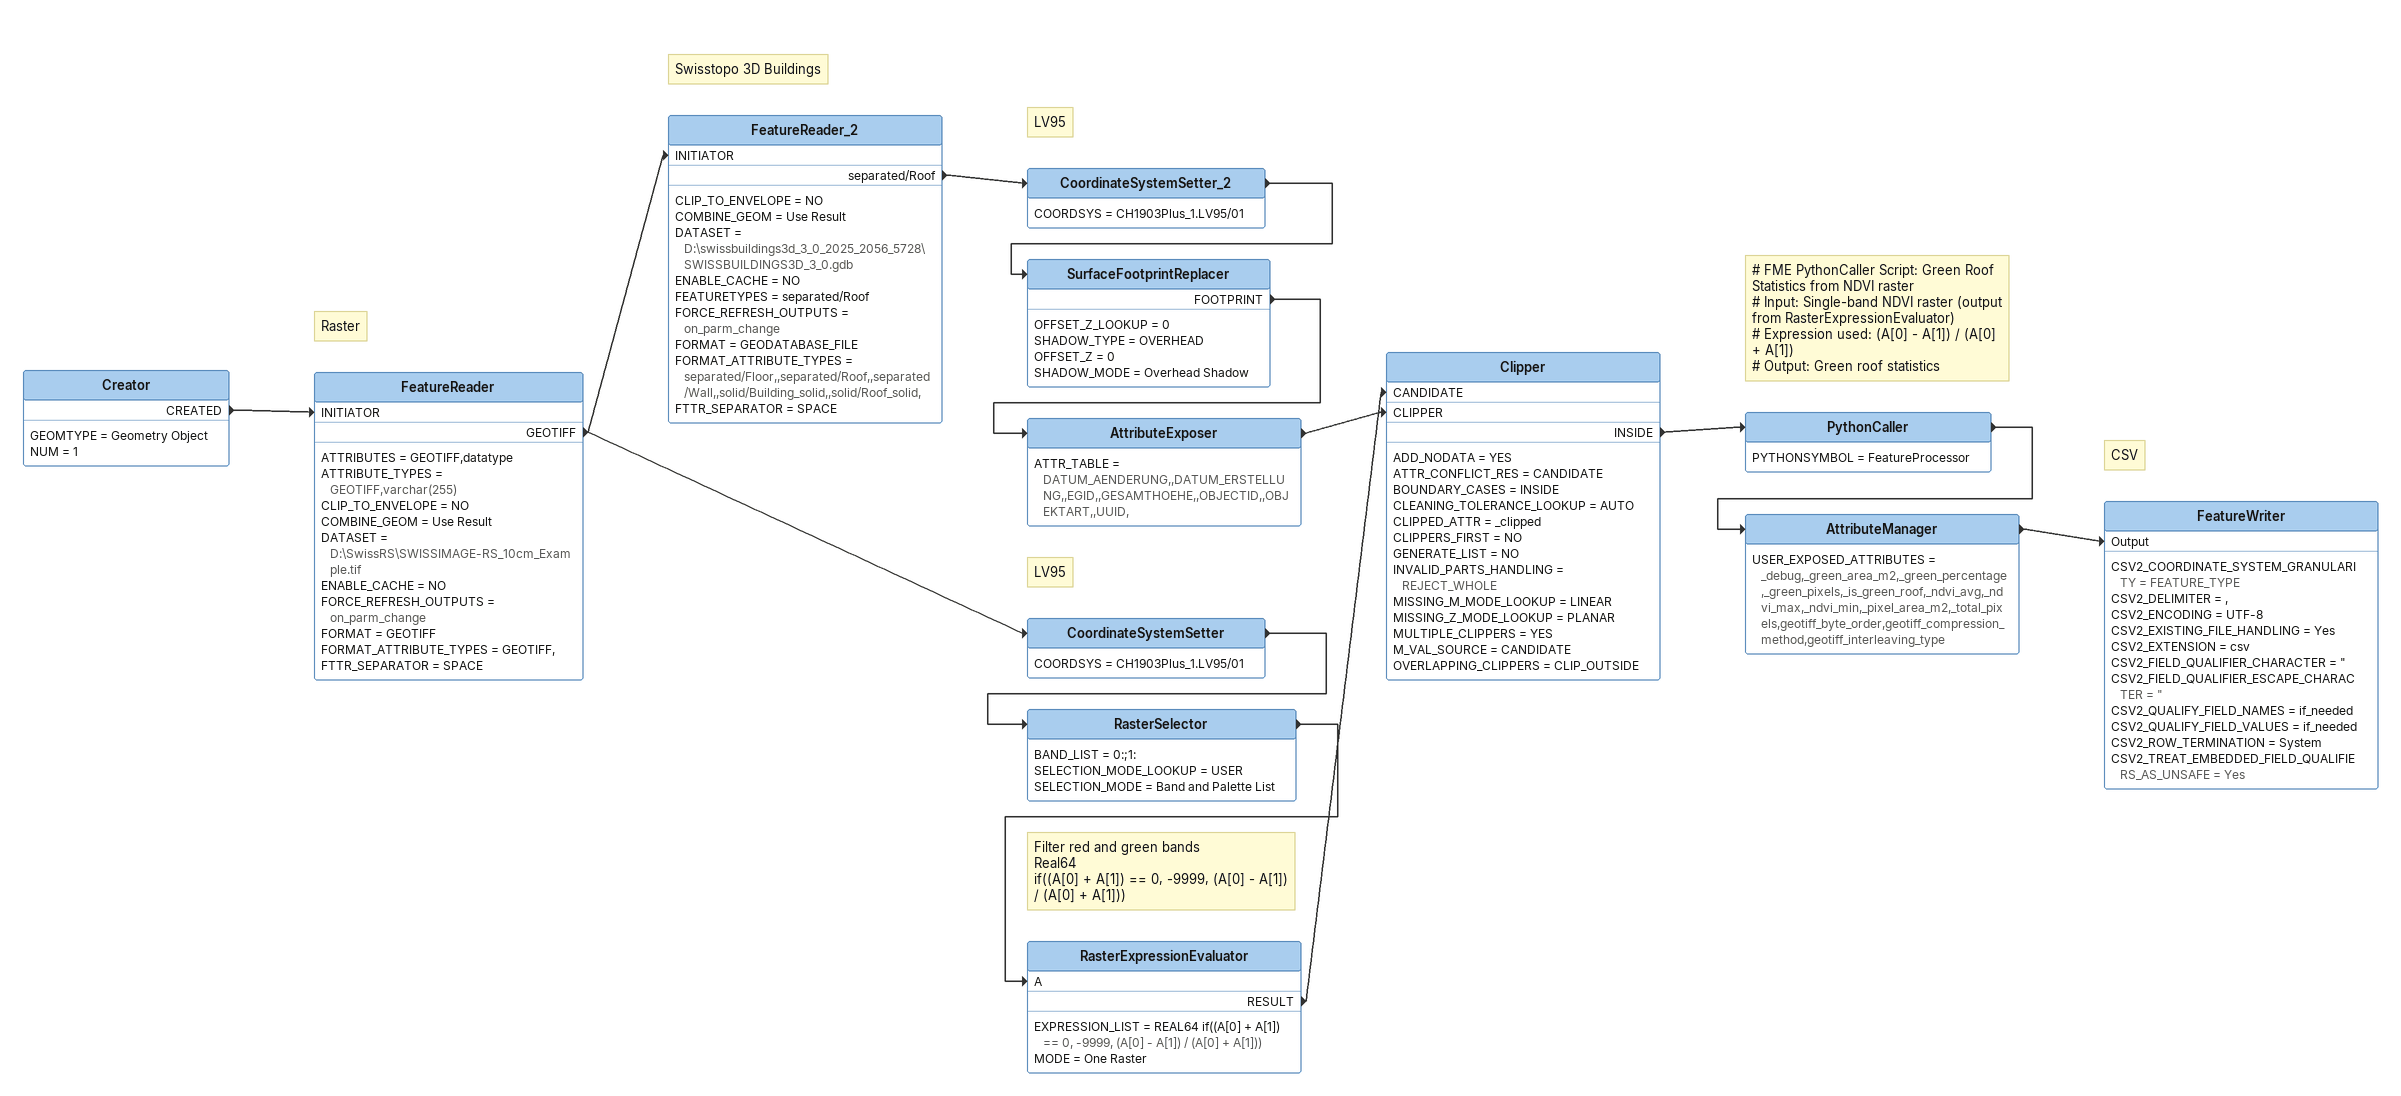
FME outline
Creator
    GEOMTYPE = Geometry Object
    NUM = 1
    CREATED -> FeatureReader [INITIATOR]
Note: Raster
FeatureReader
    ATTRIBUTES = GEOTIFF,datatype
    ATTRIBUTE_TYPES = GEOTIFF,varchar(255)
    CLIP_TO_ENVELOPE = NO
    COMBINE_GEOM = Use Result
    DATASET = D:\SwissRS\SWISSIMAGE-RS_10cm_Example.tif
    ENABLE_CACHE = NO
    FORCE_REFRESH_OUTPUTS = on_parm_change
    FORMAT = GEOTIFF
    FORMAT_ATTRIBUTE_TYPES = GEOTIFF,
    FTTR_SEPARATOR = SPACE
    GEOTIFF -> FeatureReader_2 [INITIATOR]
    GEOTIFF -> CoordinateSystemSetter
Note: Swisstopo 3D Buildings
FeatureReader_2
    CLIP_TO_ENVELOPE = NO
    COMBINE_GEOM = Use Result
    DATASET = D:\swissbuildings3d_3_0_2025_2056_5728\SWISSBUILDINGS3D_3_0.gdb
    ENABLE_CACHE = NO
    FEATURETYPES = separated/Roof
    FORCE_REFRESH_OUTPUTS = on_parm_change
    FORMAT = GEODATABASE_FILE
    FORMAT_ATTRIBUTE_TYPES = separated/Floor,,separated/Roof,,separated/Wall,,solid/Building_solid,,solid/Roof_solid,
    FTTR_SEPARATOR = SPACE
    separated/Roof -> CoordinateSystemSetter_2
Note: LV95
CoordinateSystemSetter_2
    COORDSYS = CH1903Plus_1.LV95/01
    -> SurfaceFootprintReplacer
SurfaceFootprintReplacer
    OFFSET_Z_LOOKUP = 0
    SHADOW_TYPE = OVERHEAD
    OFFSET_Z = 0
    SHADOW_MODE = Overhead Shadow
    FOOTPRINT -> AttributeExposer
AttributeExposer
    ATTR_TABLE = DATUM_AENDERUNG,,DATUM_ERSTELLUNG,,EGID,,GESAMTHOEHE,,OBJECTID,,OBJEKTART,,UUID,
    -> Clipper [CLIPPER]
Note: LV95
CoordinateSystemSetter
    COORDSYS = CH1903Plus_1.LV95/01
    -> RasterSelector
RasterSelector
    BAND_LIST = 0:;1:
    SELECTION_MODE_LOOKUP = USER
    SELECTION_MODE = Band and Palette List
    -> RasterExpressionEvaluator [A]
Note: Filter red and green bands / Real64 / if((A[0] + A[1]) == 0, -9999, (A[0] - A[1]) / (A[0] + A[1]))
RasterExpressionEvaluator
    EXPRESSION_LIST = REAL64 if((A[0] + A[1]) == 0, -9999, (A[0] - A[1]) / (A[0] + A[1]))
    MODE = One Raster
    RESULT -> Clipper [CANDIDATE]
Clipper
    ADD_NODATA = YES
    ATTR_CONFLICT_RES = CANDIDATE
    BOUNDARY_CASES = INSIDE
    CLEANING_TOLERANCE_LOOKUP = AUTO
    CLIPPED_ATTR = _clipped
    CLIPPERS_FIRST = NO
    GENERATE_LIST = NO
    INVALID_PARTS_HANDLING = REJECT_WHOLE
    MISSING_M_MODE_LOOKUP = LINEAR
    MISSING_Z_MODE_LOOKUP = PLANAR
    MULTIPLE_CLIPPERS = YES
    M_VAL_SOURCE = CANDIDATE
    OVERLAPPING_CLIPPERS = CLIP_OUTSIDE
    INSIDE -> PythonCaller
Note: # FME PythonCaller Script: Green Roof Statistics from NDVI raster / # Input: Single-band NDVI raster (output from RasterExpressionEvaluator) / # Expression used: (A[0] - A[1]) / (A[0] + A[1]) / # Output: Green roof statistics
PythonCaller
    PYTHONSYMBOL = FeatureProcessor
    -> AttributeManager
AttributeManager
    USER_EXPOSED_ATTRIBUTES = _debug,_green_area_m2,_green_percentage,_green_pixels,_is_green_roof,_ndvi_avg,_ndvi_max,_ndvi_min,_pixel_area_m2,_total_pixels,geotiff_byte_order,geotiff_compression_method,geotiff_interleaving_type
    -> FeatureWriter [Output]
Note: CSV
FeatureWriter
    CSV2_COORDINATE_SYSTEM_GRANULARITY = FEATURE_TYPE
    CSV2_DELIMITER = ,
    CSV2_ENCODING = UTF-8
    CSV2_EXISTING_FILE_HANDLING = Yes
    CSV2_EXTENSION = csv
    CSV2_FIELD_QUALIFIER_CHARACTER = "
    CSV2_FIELD_QUALIFIER_ESCAPE_CHARACTER = "
    CSV2_QUALIFY_FIELD_NAMES = if_needed
    CSV2_QUALIFY_FIELD_VALUES = if_needed
    CSV2_ROW_TERMINATION = System
    CSV2_TREAT_EMBEDDED_FIELD_QUALIFIERS_AS_UNSAFE = Yes
